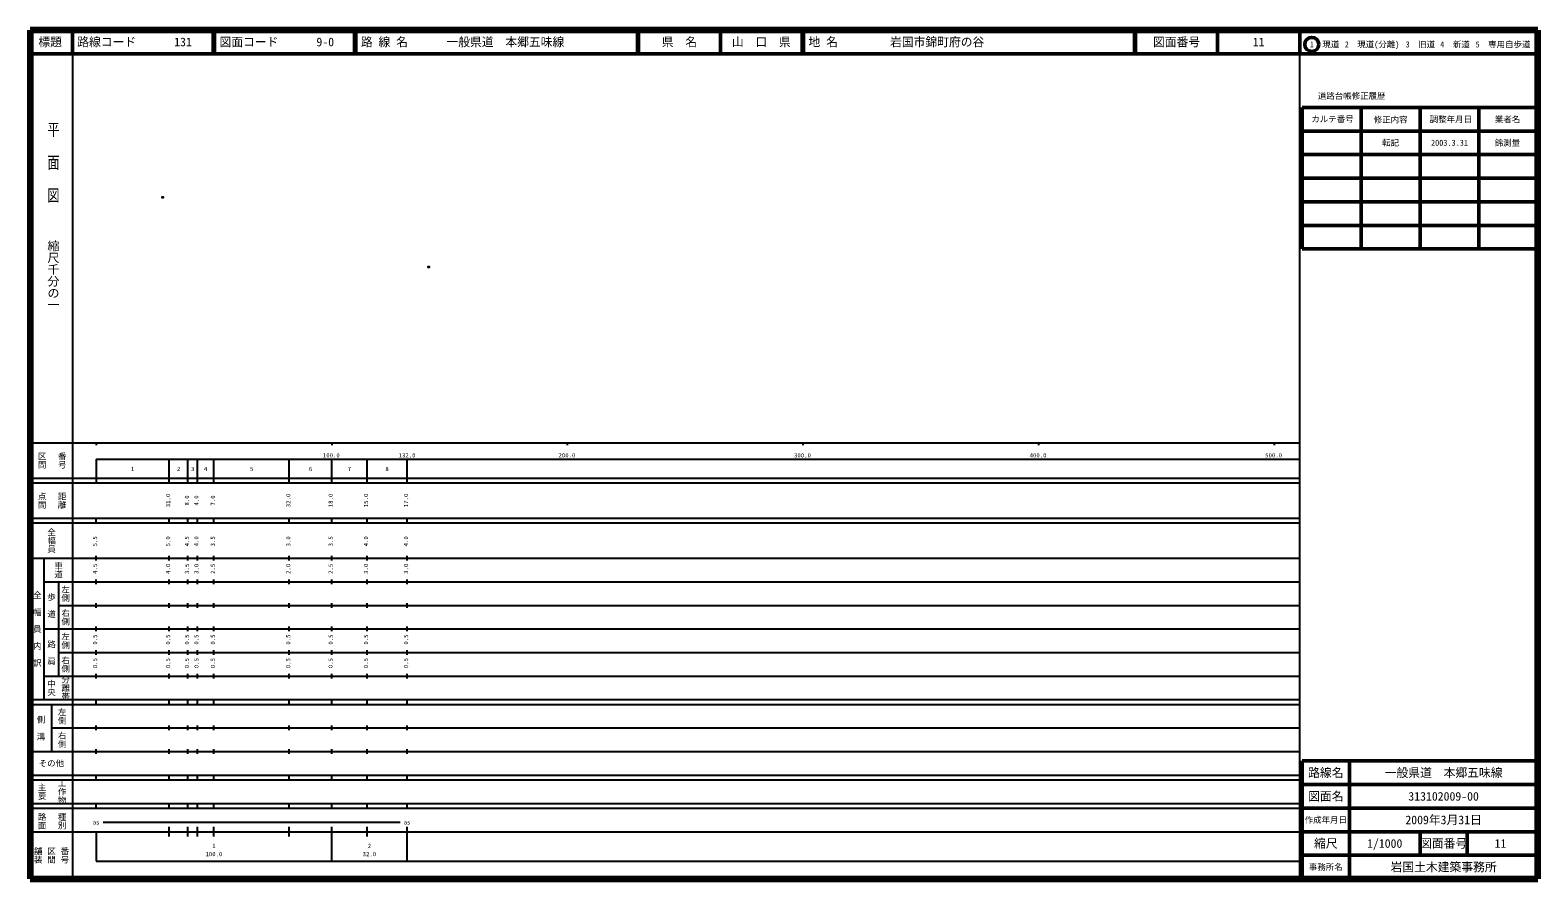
# Model space of a CAD drawing. Units: millimetres on the paper. Extents: x 40 to 680, y 20 to 380.
import ezdxf
from ezdxf.enums import TextEntityAlignment as Align

# ---------------------------------------------------------------- set-up
doc = ezdxf.new("R2010")
doc.units = ezdxf.units.MM
doc.header["$PDMODE"] = 32
doc.header["$PDSIZE"] = 0.5
doc.layers.add('M-OTRS', color=6, linetype='Continuous')
doc.layers.add('M-TTL-TXT', color=7, linetype='Continuous')
for name, color, linetype, lineweight in [('M-TTL', 2, 'Continuous', 140), ('M-TTL-BAND', 7, 'Continuous', 25), ('M-TTL-FRAM', 2, 'Continuous', 50), ('M-TTL-LINE', 7, 'Continuous', 50)]:
    doc.layers.add(name, color=color, linetype=linetype, lineweight=lineweight)
doc.styles.add('@ＭＳ ゴシック', font='')
doc.styles.add('ＭＳ ゴシック', font='')
doc.styles.get('@ＭＳ ゴシック').set_extended_font_data('@MS Gothic')
doc.styles.get('ＭＳ ゴシック').set_extended_font_data('MS Gothic')

msp = doc.modelspace()

# ---------------------------------------------------------------- linework, layer by layer
at = {"layer": 'M-OTRS'}
for p in [(96.254, 309.087), (209.133, 279.511)]:
    msp.add_point(p, dxfattribs=at)
at = {"layer": 'M-TTL'}
for p, q in [((40, 380), (40, 20)), ((680, 380), (40, 380)), ((680, 20), (680, 380)), ((40, 20), (680, 20))]:
    msp.add_line(p, q, dxfattribs=at)
at = {"layer": 'M-TTL-BAND'}
for p, q in [((58, 370), (58, 20)), ((579, 20), (579, 370)), ((40, 205), (579, 205)), ((68, 205), (68, 204)), ((168, 205), (168, 204)), ((268, 205), (268, 204)), ((368, 205), (368, 204)), ((468, 205), (468, 204)), ((568, 205), (568, 204)), ((68, 198), (579, 198)), ((68, 198), (68, 188)), ((99, 188), (99, 198)), ((107, 188), (107, 198)), ((111, 188), (111, 198)), ((118, 188), (118, 198)), ((150, 188), (150, 198)), ((168, 188), (168, 198)), ((183, 188), (183, 198)), ((200, 188), (200, 198)), ((40, 190), (579, 190)), ((40, 188), (579, 188)), ((40, 173), (579, 173)), ((68, 171), (68, 173)), ((99, 171), (99, 173)), ((107, 171), (107, 173)), ((111, 171), (111, 173)), ((118, 171), (118, 173)), ((150, 171), (150, 173)), ((168, 171), (168, 173)), ((183, 171), (183, 173)), ((200, 171), (200, 173)), ((40, 171), (579, 171)), ((40, 156), (579, 156)), ((46, 96), (46, 156)), ((68, 155), (68, 157)), ((99, 155), (99, 157)), ((107, 155), (107, 157)), ((111, 155), (111, 157)), ((118, 155), (118, 157)), ((150, 155), (150, 157)), ((168, 155), (168, 157)), ((183, 155), (183, 157)), ((200, 155), (200, 157)), ((46, 146), (579, 146)), ((52, 146), (52, 106)), ((68, 145), (68, 147)), ((99, 145), (99, 147)), ((107, 145), (107, 147)), ((111, 145), (111, 147)), ((118, 145), (118, 147)), ((150, 145), (150, 147)), ((168, 145), (168, 147)), ((183, 145), (183, 147)), ((200, 145), (200, 147)), ((52, 136), (579, 136)), ((68, 135), (68, 137)), ((99, 135), (99, 137)), ((107, 135), (107, 137)), ((111, 135), (111, 137)), ((118, 135), (118, 137)), ((150, 135), (150, 137)), ((168, 135), (168, 137)), ((183, 135), (183, 137)), ((200, 135), (200, 137)), ((46, 126), (579, 126)), ((68, 125), (68, 127)), ((99, 125), (99, 127)), ((107, 125), (107, 127)), ((111, 125), (111, 127)), ((118, 125), (118, 127)), ((150, 125), (150, 127)), ((168, 125), (168, 127)), ((183, 125), (183, 127)), ((200, 125), (200, 127)), ((52, 116), (579, 116)), ((68, 115), (68, 117)), ((99, 115), (99, 117)), ((107, 115), (107, 117)), ((111, 115), (111, 117)), ((118, 115), (118, 117)), ((150, 115), (150, 117)), ((168, 115), (168, 117)), ((183, 115), (183, 117)), ((200, 115), (200, 117)), ((46, 106), (579, 106)), ((68, 105), (68, 107)), ((99, 105), (99, 107)), ((107, 105), (107, 107)), ((111, 105), (111, 107)), ((118, 105), (118, 107)), ((150, 105), (150, 107)), ((168, 105), (168, 107)), ((183, 105), (183, 107)), ((200, 105), (200, 107)), ((40, 96), (579, 96)), ((68, 94), (68, 96)), ((99, 94), (99, 96)), ((107, 94), (107, 96)), ((111, 94), (111, 96)), ((118, 94), (118, 96)), ((150, 94), (150, 96)), ((168, 94), (168, 96)), ((183, 94), (183, 96)), ((200, 94), (200, 96)), ((40, 94), (579, 94)), ((49, 94), (49, 74)), ((49, 84), (579, 84)), ((68, 83), (68, 85)), ((99, 83), (99, 85)), ((107, 83), (107, 85)), ((111, 83), (111, 85)), ((118, 83), (118, 85)), ((150, 83), (150, 85)), ((168, 83), (168, 85)), ((183, 83), (183, 85)), ((200, 83), (200, 85)), ((40, 74), (579, 74)), ((68, 73), (68, 75)), ((99, 73), (99, 75)), ((107, 73), (107, 75)), ((111, 73), (111, 75)), ((118, 73), (118, 75)), ((150, 73), (150, 75)), ((168, 73), (168, 75)), ((183, 73), (183, 75)), ((200, 73), (200, 75)), ((40, 64), (579, 64)), ((68, 62), (68, 64)), ((99, 62), (99, 64)), ((107, 62), (107, 64)), ((111, 62), (111, 64)), ((118, 62), (118, 64)), ((150, 62), (150, 64)), ((168, 62), (168, 64)), ((183, 62), (183, 64)), ((200, 62), (200, 64)), ((40, 62), (579, 62)), ((40, 52), (579, 52)), ((68, 50), (68, 52)), ((99, 50), (99, 52)), ((107, 50), (107, 52)), ((111, 50), (111, 52)), ((118, 50), (118, 52)), ((150, 50), (150, 52)), ((168, 50), (168, 52)), ((183, 50), (183, 52)), ((200, 50), (200, 52)), ((40, 50), (579, 50)), ((40, 40), (579, 40)), ((68, 40), (68, 27.5)), ((71, 44), (197, 44)), ((99, 38), (99, 42)), ((107, 38), (107, 42)), ((111, 38), (111, 42)), ((118, 38), (118, 42)), ((150, 38), (150, 42)), ((168, 27.5), (168, 42)), ((183, 38), (183, 42)), ((200, 27.5), (200, 42)), ((68, 27.5), (579, 27.5))]:
    msp.add_line(p, q, dxfattribs=at)
at = {"layer": 'M-TTL-FRAM'}
for p, q in [((580, 347.197), (580, 287.197)), ((580, 347.197), (680, 347.197)), ((580, 287.197), (680, 287.197)), ((680, 70), (580, 70)), ((580, 70), (580, 20))]:
    msp.add_line(p, q, dxfattribs=at)
at = {"layer": 'M-TTL-LINE'}
for p, q in [((58, 380), (58, 370)), ((117.75, 380), (117.75, 370)), ((118.25, 380), (118.25, 370)), ((177.75, 380), (177.75, 370)), ((178.25, 380), (178.25, 370)), ((297.75, 380), (297.75, 370)), ((298.25, 380), (298.25, 370)), ((333, 380), (333, 370)), ((367.75, 380), (367.75, 370)), ((368.25, 380), (368.25, 370)), ((508.747, 380), (508.747, 370)), ((509.247, 380), (509.247, 370)), ((543.997, 380), (543.997, 370)), ((579, 380), (579, 370)), ((40, 370), (680, 370)), ((605, 347.197), (605, 287.197)), ((630, 347.197), (630, 287.197)), ((655, 347.197), (655, 287.197)), ((580, 337.197), (680, 337.197)), ((580, 327.197), (680, 327.197)), ((580, 317.197), (680, 317.197)), ((580, 307.197), (680, 307.197)), ((580, 297.197), (680, 297.197)), ((600, 70), (600, 20)), ((680, 60), (580, 60)), ((680, 50), (580, 50)), ((680, 40), (580, 40)), ((630, 40), (630, 30)), ((650, 40), (650, 30)), ((680, 30), (580, 30))]:
    msp.add_line(p, q, dxfattribs=at)
msp.add_circle((584.031, 373.958), 3, dxfattribs=at)

# ---------------------------------------------------------------- texts
at = {"layer": 'M-TTL-BAND', "style": '@ＭＳ ゴシック', "width": 1.4}
msp.add_text('平  面  図', height=3.666, rotation=270, dxfattribs=at).set_placement((49.777, 306.475), align=Align.MIDDLE_RIGHT)
at = {"layer": 'M-TTL-BAND', "style": '@ＭＳ ゴシック'}
msp.add_text('縮尺千分の一', height=3.666, rotation=270, dxfattribs=at).set_placement((49.777, 261.03), align=Align.MIDDLE_RIGHT)
for s, p in [('区間', (45, 197.5)), ('番号', (53.5, 197.5)), ('点間', (45, 180.5)), ('距離', (53.5, 180.5)), ('全幅員', (49, 163.5)), ('車道', (52, 151)), ('全\u3000幅\u3000員\u3000内\u3000訳', (43, 126)), ('歩\u3000道', (49, 136)), ('左側', (55, 141)), ('右側', (55, 131)), ('左側', (55, 121)), ('路\u3000肩', (49, 116)), ('右側', (55, 111)), ('中央', (49, 101)), ('分離帯', (55, 101)), ('左側', (53.5, 89)), ('側\u3000溝', (44.5, 84)), ('右側', (53.5, 79)), ('主要', (45, 57)), ('工作物', (53.5, 57)), ('路面', (45, 44.5)), ('種別', (53.5, 44.5)), ('舗装', (43.333, 30)), ('区間', (49, 30)), ('番号', (54.667, 30))]:
    msp.add_text(s, height=2.566, rotation=270, dxfattribs=at).set_placement(p, align=Align.MIDDLE_CENTER)
at = {"layer": 'M-TTL-BAND', "style": 'ＭＳ ゴシック'}
for s, p in [('100.0', (167.844, 198.195)), ('132.0', (200, 198.195)), ('200.0', (267.844, 198.195)), ('300.0', (367.844, 198.195)), ('400.0', (467.844, 198.195)), ('500.0', (567.844, 198.195)), ('1', (83.5, 192.405)), ('2', (103, 192.405)), ('3', (109, 192.405)), ('4', (114.5, 192.405)), ('5', (134, 192.405)), ('6', (159, 192.405)), ('7', (175.5, 192.405)), ('8', (191.5, 192.405)), ('as', (68, 42.5)), ('as', (200, 42.5)), ('1', (118, 32.523)), ('2', (184, 32.523)), ('100.0', (118, 29.033)), ('32.0', (184, 29.033))]:
    msp.add_text(s, height=1.833, dxfattribs=at).set_placement(p, align=Align.BOTTOM_CENTER)
for s, p in [('31.0', (100, 180.5)), ('8.0', (108, 180.5)), ('4.0', (112, 180.5)), ('7.0', (119, 180.5)), ('32.0', (151, 180.5)), ('18.0', (169, 180.5)), ('15.0', (184, 180.5)), ('17.0', (201, 180.5)), ('5.5', (69, 163.174)), ('5.0', (100, 163.174)), ('4.5', (108, 163.174)), ('4.0', (112, 163.174)), ('3.5', (119, 163.174)), ('3.0', (151, 163.174)), ('3.5', (169, 163.174)), ('4.0', (184, 163.174)), ('4.0', (201, 163.174)), ('4.5', (69, 151.5)), ('4.0', (100, 151.5)), ('3.5', (108, 151.5)), ('3.0', (112, 151.5)), ('2.5', (119, 151.5)), ('2.0', (151, 151.5)), ('2.5', (169, 151.5)), ('3.0', (184, 151.5)), ('3.0', (201, 151.5)), ('0.5', (69, 121.5)), ('0.5', (100, 121.5)), ('0.5', (108, 121.5)), ('0.5', (112, 121.5)), ('0.5', (119, 121.5)), ('0.5', (151, 121.5)), ('0.5', (169, 121.5)), ('0.5', (184, 121.5)), ('0.5', (201, 121.5)), ('0.5', (69, 111.5)), ('0.5', (100, 111.5)), ('0.5', (108, 111.5)), ('0.5', (112, 111.5)), ('0.5', (119, 111.5)), ('0.5', (151, 111.5)), ('0.5', (169, 111.5)), ('0.5', (184, 111.5)), ('0.5', (201, 111.5))]:
    msp.add_text(s, height=1.833, rotation=90, dxfattribs=at).set_placement(p, align=Align.BOTTOM_CENTER)
msp.add_text('その他', height=2.566, dxfattribs=at).set_placement((49, 69), align=Align.MIDDLE_CENTER)
at = {"layer": 'M-TTL-TXT', "style": 'ＭＳ ゴシック'}
for s, height, p in [('標題', 3.666, (48.5, 375)), ('県\u3000名', 3.666, (315.625, 375)), ('山\u3000口\u3000県', 3.666, (350.375, 375)), ('図面番号', 3.666, (526.622, 375)), ('11', 3.666, (561.497, 375)), ('1\u3000現道', 2.566, (589.448, 373.958)), ('2\u3000現道(分離)', 2.566, (609.619, 373.958)), ('3\u3000旧道', 2.566, (630.121, 373.958)), ('4\u3000新道', 2.566, (644.824, 373.958)), ('5\u3000専用自歩道', 2.566, (665.228, 373.958)), ('道路台帳修正履歴', 2.566, (600.968, 352.113)), ('カルテ番号', 2.566, (592.839, 342.277)), ('修正内容', 2.566, (617.509, 342.023)), ('調整年月日', 2.566, (643.089, 342.197)), ('業者名', 2.566, (667.134, 342.197)), ('転記', 2.566, (617.5, 332.245)), ('2003.3.31', 2.566, (642.5, 332.245)), ('錦測量', 2.566, (667.077, 332.189)), ('路線名', 3.666, (590, 65)), ('路線名', 3.666, (590, 65)), ('一般県道\u3000本郷五味線', 3.666, (640, 65)), ('図面名', 3.666, (590, 55)), ('図面名', 3.666, (590, 55)), ('313102009-00', 3.666, (640, 55)), ('作成年月日', 2.566, (590, 45)), ('作成年月日', 2.566, (590, 45)), ('2009年3月31日', 3.666, (640, 45)), ('縮尺', 3.666, (590, 35)), ('縮尺', 3.666, (590, 35)), ('1/1000', 3.666, (615, 35)), ('図面番号', 3.666, (640, 35)), ('図面番号', 3.666, (640, 35)), ('11', 3.666, (664.125, 35)), ('事務所名', 2.566, (590, 25)), ('事務所名', 2.566, (590, 25)), ('岩国土木建築事務所', 3.666, (640, 25))]:
    msp.add_text(s, height=height, dxfattribs=at).set_placement(p, align=Align.MIDDLE_CENTER)
for s, p in [('路線コード', (60, 375)), ('131', (101.142, 375)), ('図面コード', (120.38, 375)), ('9-0', (161.521, 375)), ('路 線 名', (180.38, 375)), ('一般県道\u3000本郷五味線', (216.734, 375)), ('地 名', (370.38, 375)), ('岩国市錦町府の谷', (405.024, 375))]:
    msp.add_text(s, height=3.666, dxfattribs=at).set_placement(p, align=Align.MIDDLE_LEFT)

doc.saveas('drawing.dxf')
